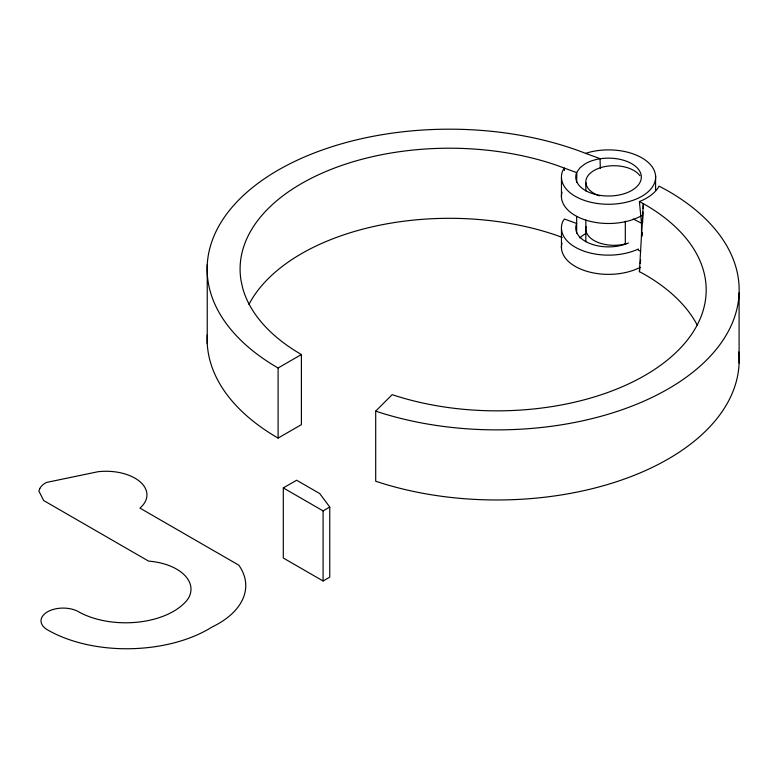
<?xml version="1.0" encoding="UTF-8"?>
<svg xmlns="http://www.w3.org/2000/svg" width="778" height="778" viewBox="0 0 778 778"><rect width="100%" height="100%" fill="white"/><g stroke="black" fill="none" stroke-linecap="round" stroke-linejoin="round"><path stroke-width="1.17" d="M642.103 236.152L642.239 232.544M642.599 222.907L642.998 212.063M643.134 208.446L643.318 203.632L639.399 201.551L641.519 223.208L641.519 236.317M697.253 325.146A209.34 120.862 0 0 0 643.318 273.73L639.399 271.648L643.318 203.632A209.34 120.862 0 0 1 663.595 363.054A209.34 120.862 0 0 1 392.18 394.65L375.696 411.134L375.696 481.232A242.308 139.894 0 0 0 623.995 479.17A242.308 139.894 0 0 0 738.75 352.026M639.399 271.648L639.895 266.98M640.275 263.479L640.644 259.978M278.096 367.994L301.407 354.535A209.34 120.862 0 0 1 242.668 287.977L241.024 280.45A209.34 120.862 0 0 1 337.263 167.027A209.34 120.862 0 0 1 555.998 165.043L576.663 172.619A32.793 18.935 0 0 0 606.111 195.959A32.793 18.935 0 0 0 641.198 175.381A32.793 18.935 0 0 0 600.315 158.751L585.63 153.373A242.308 139.894 0 0 0 262.731 179.903A242.308 139.894 0 0 0 278.096 367.994L278.096 438.092L301.407 424.642L301.407 354.535M283.299 487.913L296.622 480.23L319.758 493.583L329.746 507.042L329.746 577.15L323.094 580.991L283.299 558.02L283.299 487.913L323.094 510.893L329.746 507.042M639.399 201.551L641.831 200.559A51.805 29.914 0 0 0 657.877 188.15L659.054 186.137L666.376 190.026A242.308 139.894 0 0 1 689.853 374.558A242.308 139.894 0 0 1 375.696 411.134M585.63 153.373L589.491 152.206A47.098 27.191 0 0 1 654.726 171.782A47.098 27.191 0 0 1 607.375 204.254A47.098 27.191 0 0 1 562.844 170.479L564.429 168.136L564.429 170.538M625.969 243.738L623.635 244.302A28.134 16.241 0 0 1 586.106 226.748M562.193 237.416L555.998 235.141A209.34 120.862 0 0 0 248.941 304.412M633.214 218.988L641.519 223.208M638.057 249.971L640.654 251.352M739.1 292.907L739.1 363.015M655.591 175.954L655.591 190.377M625.308 221.244L625.308 243.893M600.315 168.359L600.052 158.79A32.734 18.896 0 0 0 585.348 163.691L580.135 167.61L576.858 172.181L576.663 182.227M585.844 182.567L585.844 191.018M585.844 219.999L585.844 241.725M576.663 216.459L576.663 233.108M561.463 177.968L561.463 197.194M561.463 228.849L561.463 248.075M323.094 510.893L323.094 580.991M207.24 264.676L207.24 343.575M278.096 438.092A242.308 139.894 0 0 1 207.24 334.783M579.882 237.971A32.793 18.935 0 0 1 585.163 233.896M640.012 267.399A47.098 27.191 0 0 1 586.135 271.094A47.098 27.191 0 0 1 561.988 243.047M628.498 242.969A32.793 18.935 0 0 1 590.648 243.815A32.793 18.935 0 0 1 576.663 223.49L564.429 219.007L562.844 221.351A47.098 27.191 0 0 0 583.315 250.915A47.098 27.191 0 0 0 638.359 248.999M641.597 215.662A47.098 27.191 0 0 1 587.098 220.514A47.098 27.191 0 0 1 561.988 192.176M599.342 195.842A28.134 16.241 0 0 1 595.608 169.653A28.134 16.241 0 0 1 639.905 175.692M39.785 488.535L38.9 491.083L43.675 500.546L148.588 561.113A49.043 28.309 0 0 1 188.013 598.875A67.657 39.056 0 0 1 81.437 613.307L77.012 610.925A22.085 12.749 0 0 0 46.699 612.305A22.085 12.749 0 0 0 47.497 629.859A111.74 64.516 0 0 0 126.513 648.755A115.951 66.947 0 0 0 211.917 627.087A93.35 53.896 0 0 0 238.827 565.188L139.943 508.102A40.913 23.622 0 0 0 140.098 481.796A40.913 23.622 0 0 0 98.018 471.721L46.369 482.467A23.184 13.382 0 0 0 39.785 488.535"/></g></svg>
